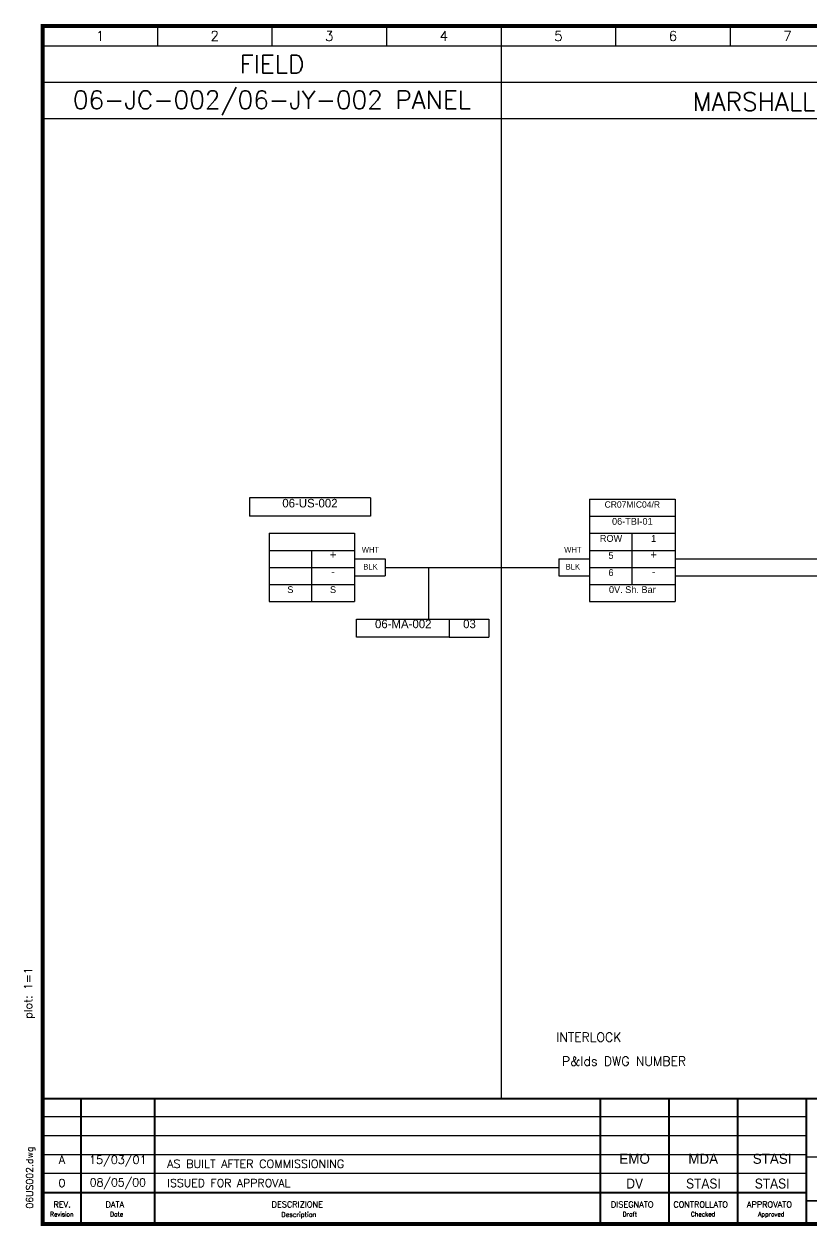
# Model space of a CAD drawing. Extents: x -4 to 378, y 0 to 264.
# Drawn here: x -4.1 to 168.9, y -0.4 to 263.6 of the extents above; entities that cross this region are included whole.
import ezdxf
from ezdxf.enums import TextEntityAlignment as Align

# ---------------------------------------------------------------- set-up
doc = ezdxf.new("R2010")
doc.units = 0
doc.header["$LTSCALE"] = 5
doc.header["$MEASUREMENT"] = 0
doc.linetypes.add('CONTINUA', pattern=[0])
doc.layers.get('0').update_dxf_attribs({"linetype": 'CONTINUA'})
doc.layers.add('02', color=7, linetype='CONTINUA')
doc.styles.add('DESCRIZ', font='SIMPLEX')
doc.styles.add('FOXS', font='FOXS')
doc.styles.add('SIMPLEX', font='simplex.shx')

# ---------------------------------------------------------------- blocks, each defined once
blk = doc.blocks.new('CART_OR')
for p, q in [((0, 23.58), (167.69, 23.58)), ((0, 19.43), (167.69, 19.43)), ((0, 15.29), (167.69, 15.29)), ((0, 11.14), (167.69, 11.14))]:
    blk.add_line(p, q)
at = {"color": 7}
blk.add_line((289.32, 14.68), (167.69, 14.68), dxfattribs=at)
at = {"const_width": 0.879}
blk.add_lwpolyline([(0, 263.13), (377.41, 263.13), (377.41, 0), (0, 0)], close=True, dxfattribs=at)
at = {"const_width": 0.439}
blk.add_lwpolyline([(0, 6.85), (167.69, 6.85)], dxfattribs=at)
at = {"layer": '02', "const_width": 0.439}
for points in [[(0, 27.54), (377.41, 27.54)], [(8.41, 27.54), (8.41, 0)], [(24.53, 27.54), (24.53, 0)], [(122.45, 27.54), (122.45, 0)], [(137.5, 27.54), (137.5, 0)], [(152.63, 27.54), (152.63, 0)], [(167.69, 27.54), (167.69, 0)], [(167.69, 5.08), (377.41, 5.08)]]:
    blk.add_lwpolyline(points, dxfattribs=at)
at = {"style": 'DESCRIZ'}
blk.add_attdef('PLOT_PAREMETERS', text='', height=1.76, rotation=90, dxfattribs=at).set_placement((-2.95, 50.73), align=Align.MIDDLE)
for tag, height, p in [('REV4', 1.76, (4.2, 25.57)), ('XX/XX/94', 1.76, (16.47, 25.57)), ('REV3', 1.76, (4.2, 21.43)), ('XX/XX/94', 1.76, (16.47, 21.43)), ('SCALE', 1.76, (339.86, 20.71)), ('FOGLIO', 1.76, (362.89, 20.76)), ('XX/XX/94', 1.76, (16.47, 17.28)), ('REV2', 1.76, (4.2, 17.28)), ('REV1', 1.76, (4.2, 13.14)), ('XX/XX/94', 1.76, (16.47, 13.14)), ('HEADER_LINE_3', 2.19, (228.5, 11.83)), ('REV0', 1.76, (4.2, 8.99)), ('XX/XX/94', 1.76, (16.47, 8.99)), ('HEADER_LINE_4', 2.19, (228.5, 7.59))]:
    blk.add_attdef(tag, text='', height=height, dxfattribs=at).set_placement(p, align=Align.MIDDLE)
for tag, p in [('DESCRIPTION', (27.33, 24.69)), ('DESCRIPTION', (27.33, 20.54)), ('DESCRIPTION', (27.33, 16.4)), ('DOCUMENT', (349.33, 15.81)), ('DESCRIPTION', (27.33, 12.25)), ('CUSTOMER_ORDER', (349.33, 11.08)), ('DESCRIPTION', (27.33, 8.11)), ('CUSTOMER_REF', (349.33, 6.34))]:
    blk.add_attdef(tag, p, '', height=1.76, dxfattribs=at)
at = {"style": 'FOXS', "width": 0.9}
for tag, p in [('DISEGNATO4', (129.98, 25.47)), ('CONTROLLATO4', (145.07, 25.47)), ('APPROVATO4', (160.16, 25.47)), ('DISEGNATO3', (129.98, 21.33)), ('CONTROLLATO3', (145.07, 21.33)), ('APPROVATO3', (160.16, 21.33)), ('DISEGNATO2', (129.98, 17.18)), ('CONTROLLATO2', (145.07, 17.18)), ('APPROVATO2', (160.16, 17.18)), ('DISEGNATO1', (129.98, 13.03)), ('CONTROLLATO1', (145.07, 13.03)), ('APPROVATO1', (160.16, 13.03)), ('DISEGNATO0', (129.98, 8.88)), ('CONTROLLATO0', (145.07, 8.88)), ('APPROVATO0', (160.16, 8.88))]:
    blk.add_attdef(tag, text='', height=2.19, dxfattribs=at).set_placement(p, align=Align.MIDDLE)
at = {"color": 1, "style": 'DESCRIZ'}
for tag, p in [('CONTRACTOR', (228.5, 24.4)), ('HEADER_LINE_1', (228.5, 20.7)), ('HEADER_LINE_2', (228.5, 17.01))]:
    blk.add_attdef(tag, text='', height=1.9, dxfattribs=at).set_placement(p, align=Align.MIDDLE)
at = {"style": 'DESCRIZ'}
blk.add_attdef('FILE_NAME', (-2.16, 3.38), '', height=1.76, rotation=90, dxfattribs=at)
at = {"layer": '02', "style": 'SIMPLEX'}
for s, height, p in [('Revision', 0.958, (1.58, 1.67)), ('REV.', 1.306, (2.33, 3.63)), ('DATA', 1.306, (13.76, 3.63)), ('DESCRIZIONE', 1.3064, (50.25, 3.65)), ('Description', 1.0451, (52.37, 1.55)), ('DISEGNATO', 1.306, (124.76, 3.63)), ('CONTROLLATO', 1.3064, (138.47, 3.63)), ('APPROVATO', 1.306, (154.61, 3.63)), ('Date', 0.958, (14.77, 1.67)), ('Draft', 0.958, (127.33, 1.67)), ('Checked', 0.958, (142.31, 1.67)), ('Approved', 0.958, (157.07, 1.67))]:
    blk.add_text(s, height=height, dxfattribs=at).set_placement(p)
blk = doc.blocks.new('REV')
at = {"color": 7}
for s, height, style, p in [('A', 1.8, 'DESCRIZ', (4.2, 13.21)), ('15/03/01', 1.8, 'DESCRIZ', (16.47, 13.21)), ('EMO', 2.2, 'FOXS', (129.97, 13.21)), ('MDA', 2.2, 'FOXS', (145.03, 13.21)), ('STASI', 2.2, 'FOXS', (160.16, 13.21))]:
    blk.add_text(s, height=height, dxfattribs=dict(at, style=style)).set_placement(p, align=Align.CENTER)
at = {"color": 7, "style": 'SIMPLEX'}
blk.add_text('AS BUILT AFTER COMMISSIONING', height=1.8, dxfattribs=at).set_placement((27.3, 12.3))

msp = doc.modelspace()

# ---------------------------------------------------------------- linework, layer by layer
at = {"color": 7}
for p, q in [((25.16, 263.13), (25.16, 258.75)), ((50.32, 263.13), (50.32, 258.75)), ((75.48, 263.13), (75.48, 258.75)), ((100.64, 263.13), (100.64, 27.54)), ((125.8, 263.13), (125.8, 258.75)), ((150.96, 263.13), (150.96, 258.75)), ((0, 258.75), (377.41, 258.75)), ((373.03, 250.75), (0, 250.75)), ((373.03, 242.73), (0, 242.73)), ((71.96, 159.46), (45.39, 159.46)), ((45.39, 159.46), (45.39, 155.46)), ((71.96, 159.46), (71.96, 155.46)), ((71.96, 155.46), (45.39, 155.46)), ((89.26, 132.87), (97.92, 132.87)), ((97.92, 132.87), (97.92, 128.87)), ((89.26, 128.87), (97.92, 128.87))]:
    msp.add_line(p, q, dxfattribs=at)
for p, q in [((120.09, 159.21), (120.09, 136.71)), ((120.09, 159.21), (138.84, 159.21)), ((138.84, 159.21), (138.84, 136.71)), ((120.09, 155.46), (138.84, 155.46)), ((49.67, 151.71), (49.67, 136.71)), ((49.67, 151.71), (68.42, 151.71)), ((68.42, 151.71), (68.42, 136.71)), ((120.09, 151.71), (138.84, 151.71)), ((129.46, 140.46), (129.46, 151.71)), ((49.67, 147.96), (68.42, 147.96)), ((59.05, 136.71), (59.05, 147.96)), ((120.09, 147.96), (138.84, 147.96)), ((68.42, 146.08), (75.17, 146.08)), ((75.17, 146.08), (75.17, 142.33)), ((113.34, 146.08), (120.09, 146.08)), ((113.34, 146.08), (113.34, 142.33)), ((138.84, 146.08), (222.93, 146.08)), ((49.67, 144.21), (68.42, 144.21)), ((75.17, 144.21), (113.34, 144.21)), ((84.7, 144.21), (84.7, 132.87)), ((120.09, 144.21), (138.84, 144.21)), ((49.67, 140.46), (68.42, 140.46)), ((68.42, 142.33), (75.17, 142.33)), ((113.34, 142.33), (120.09, 142.33)), ((120.09, 140.46), (138.84, 140.46)), ((138.84, 142.33), (222.93, 142.33)), ((49.67, 136.71), (68.42, 136.71)), ((120.09, 136.71), (138.84, 136.71))]:
    msp.add_line(p, q)
msp.add_lwpolyline([(68.87, 132.87), (89.26, 132.87), (89.26, 128.87), (68.87, 128.87)], close=True)

# ---------------------------------------------------------------- block references
ref = msp.add_blockref('CART_OR', (0, 0), dxfattribs=at)
ref.add_attrib('PLOT_PAREMETERS', 'plot: 1=1', dxfattribs={"height": 1.757, "rotation": 90, "style": 'DESCRIZ'}).set_placement((-2.95, 50.73), align=Align.MIDDLE)
ref.add_attrib('REV0', '0', dxfattribs={"height": 1.76, "style": 'DESCRIZ'}).set_placement((4.2, 8.99), align=Align.MIDDLE)
ref.add_attrib('XX/XX/94', '08/05/00', dxfattribs={"height": 1.757, "style": 'DESCRIZ'}).set_placement((16.47, 8.99), align=Align.MIDDLE)
ref.add_attrib('DESCRIPTION', 'ISSUED FOR APPROVAL', (27.33, 8.11), dxfattribs={"height": 1.7573, "style": 'DESCRIZ'})
ref.add_attrib('DISEGNATO0', 'DV', dxfattribs={"height": 2.189, "style": 'FOXS', "width": 0.9}).set_placement((129.98, 8.88), align=Align.MIDDLE)
ref.add_attrib('CONTROLLATO0', 'STASI', dxfattribs={"height": 2.189, "style": 'FOXS', "width": 0.9}).set_placement((145.07, 8.88), align=Align.MIDDLE)
ref.add_attrib('APPROVATO0', 'STASI', dxfattribs={"height": 2.189, "style": 'FOXS', "width": 0.9}).set_placement((160.16, 8.88), align=Align.MIDDLE)
msp.add_blockref('REV', (0, 0), dxfattribs=at)

# ---------------------------------------------------------------- texts
at = {"color": 7, "style": 'SIMPLEX'}
for s, height, p in [('1', 2.19, (12.58, 260.94)), ('2', 2.19, (37.74, 260.94)), ('3', 2.19, (62.9, 260.94)), ('4', 2.19, (88.06, 260.94)), ('5', 2.19, (113.22, 260.94)), ('6', 2.19, (138.38, 260.94)), ('7', 2.19, (163.54, 260.94)), ('FIELD', 4, (50.32, 254.75)), ('06-JC-002/06-JY-002 PANEL', 4, (50.32, 246.62)), ('MARSHALLING & BARRIER CABINET', 4, (188.7, 246.5))]:
    msp.add_text(s, height=height, dxfattribs=at).set_placement(p, align=Align.MIDDLE)
at = {"color": 1}
for s, height, p in [('06-US-002', 1.875, (58.66, 157.39)), ('CR07MIC04/R', 1.4, (129.46, 157.33)), ('06-TBI-01', 1.5, (129.46, 153.58)), ('1', 1.5, (134.15, 149.83)), ('5', 1.5, (124.78, 146.08)), ('6', 1.5, (124.78, 142.33)), ('06-MA-002', 1.875, (79.15, 130.86)), ('03', 1.875, (93.69, 130.86))]:
    msp.add_text(s, height=height, dxfattribs=at).set_placement(p, align=Align.CENTER)
at = {"color": 7}
for s, height, p in [('ROW', 1.5, (124.78, 149.83)), ('WHT', 1.25, (71.95, 147.48)), ('WHT', 1.25, (116.4, 147.48)), ('BLK', 1.25, (71.95, 143.74)), ('BLK', 1.25, (116.4, 143.74)), ('0V. Sh. Bar', 1.5, (129.46, 138.58))]:
    msp.add_text(s, height=height, dxfattribs=at).set_placement(p, align=Align.CENTER)
for s, height, p in [('+', 1.88, (63.74, 146.08)), ('+', 1.88, (134.15, 146.08)), ('-', 1.88, (63.74, 142.33)), ('-', 1.88, (134.15, 142.33)), ('S', 1.5, (54.36, 138.58)), ('S', 1.5, (63.74, 138.58))]:
    msp.add_text(s, height=height).set_placement(p, align=Align.CENTER)
at = {"color": 1, "style": 'SIMPLEX'}
for s, p in [('INTERLOCK', (119.9, 41.03)), ('P&Ids DWG NUMBER', (127.65, 35.76))]:
    msp.add_text(s, height=2, dxfattribs=at).set_placement(p, align=Align.MIDDLE)
at = {"color": 7, "style": 'SIMPLEX'}
msp.add_text('06US002.dwg', height=1.5, rotation=90, dxfattribs=at).set_placement((-2.16, 3.38))

doc.saveas('drawing.dxf')
